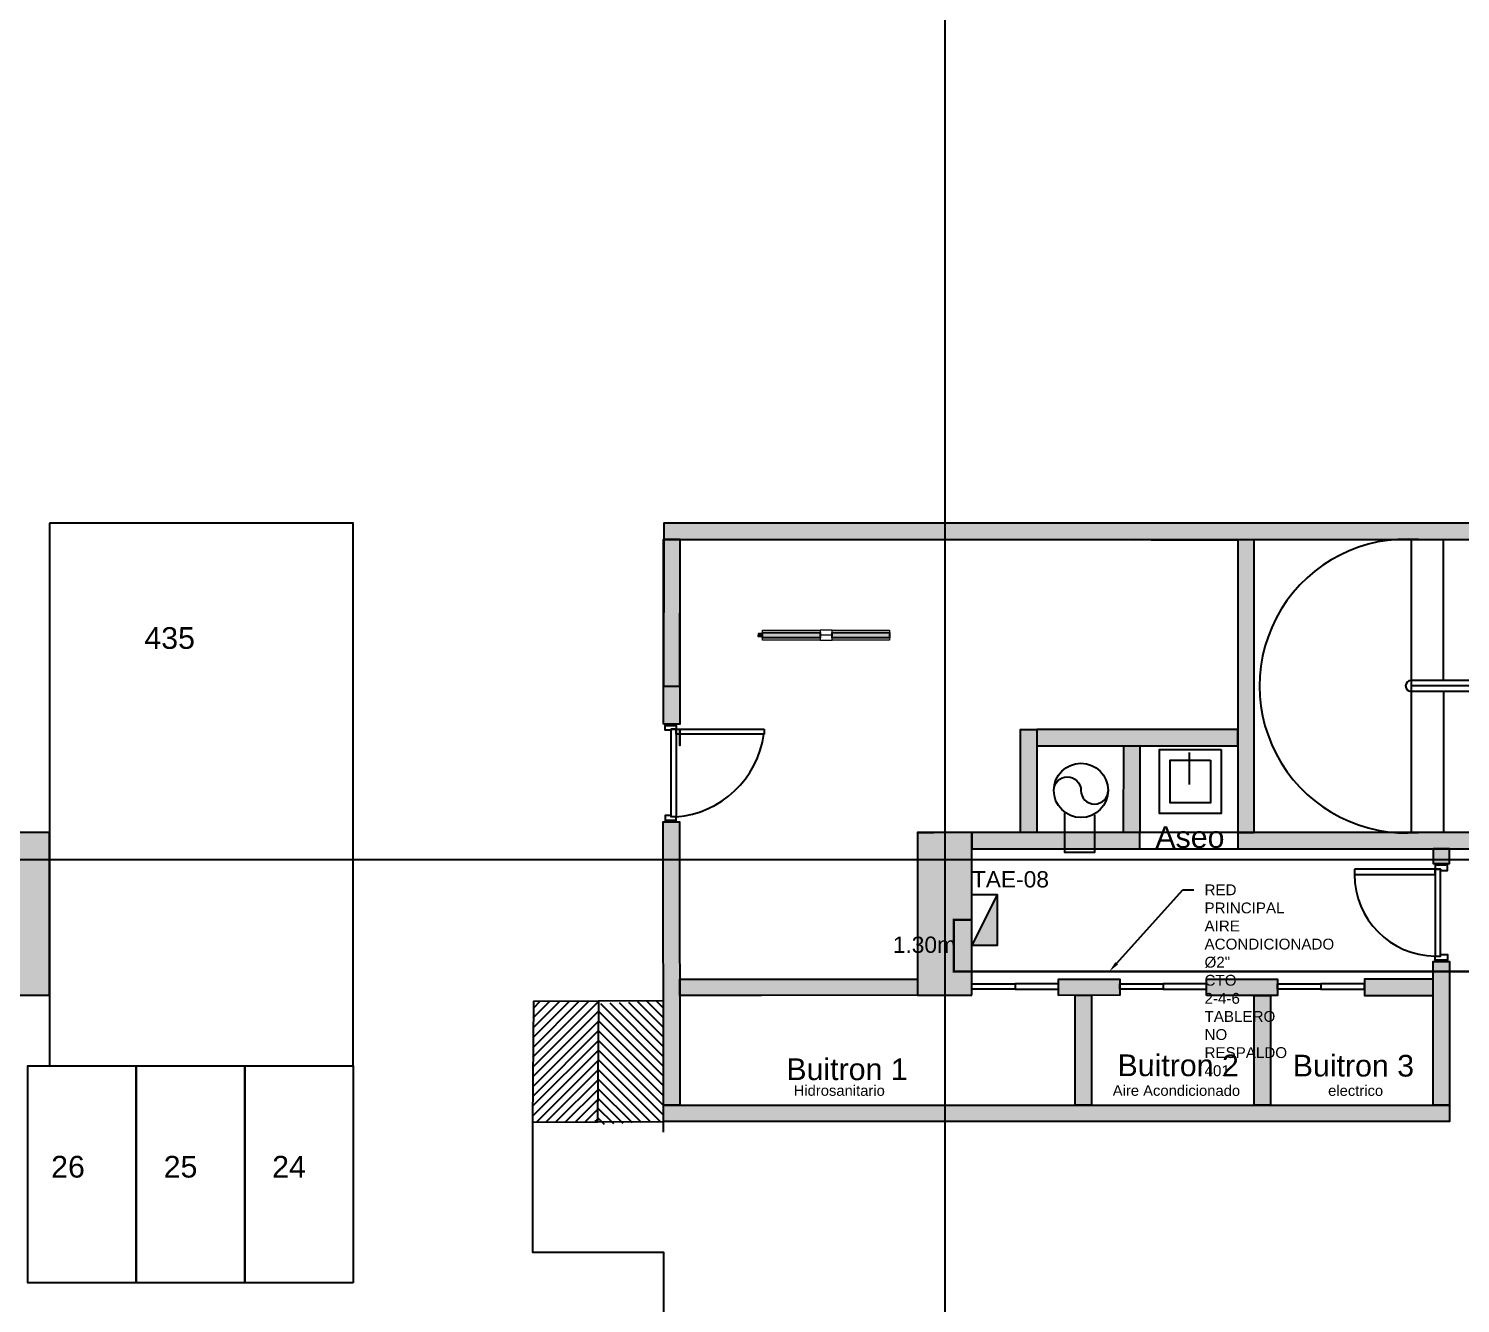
# Model space of a CAD drawing. Header units: metres. Extents: x -201 to 399, y -25 to 256.
# Drawn here: x 250.24 to 263.44, y 52.85 to 64.6 of the extents above; entities that cross this region are included whole.
import ezdxf
from ezdxf import colors
from ezdxf.entities.mleader import LeaderData, LeaderLine
from ezdxf.lldxf.tags import DXFTag
from ezdxf.math import Vec2, Vec3

# ---------------------------------------------------------------- set-up
doc = ezdxf.new("R2010")
doc.units = ezdxf.units.M
doc.linetypes.add('DASHED2', pattern=[9.525, 6.35, -3.175])
doc.linetypes.add('HIDDEN', pattern=[9.525, 6.35, -3.175])
doc.layers.add('-CN-GYD-ILUMINACIÓN', color=3, linetype='Continuous', lineweight=20)
doc.layers.add('TEXTOS', color=7, linetype='Continuous', lineweight=20)
for name, color, linetype in [('AIRE ACONDICIONADO', 50, 'Continuous'), ('GG_ILUMINACIÓN 18', 30, 'Continuous'), ('GG_PISO 4', 8, 'Continuous'), ('GG_PROYECCION', 9, 'DASHED2'), ('TB', 7, 'Continuous'), ('TEXTOS DE MEDIDAS', 7, 'Continuous')]:
    doc.layers.add(name, color=color, linetype=linetype)
doc.styles.get("Standard").update_dxf_attribs({"font": 'arial.ttf'})
tags = doc.linetypes.add('EMT_LINE', pattern='A,0.5,-0.2,["EMT",Standard,S=0.1,R=0,X=-0.1,Y=-0.05],-0.25', length=0.95).pattern_tags.tags
tags[6] = DXFTag(74, 10)
pattern_1 = [(270, (73.633, -1.35), (10.40324, -6.00631), [1.50158, -10.51105]), (360, (73.6335, -2.101), (10.40324, 6.00631), [0.75079, -20.05569]), (360, (73.6335, -2.289), (10.40324, 6.00631), [0.60063, -20.20584]), (360, (73.6335, -1.9134), (10.40324, 6.00631), [0.60063, -20.20584]), (330, (73.633, -2.477), (10.40324, 6.00631), [0.4805, -11.53212]), (30, (73.633, -1.726), (4e-09, 12.01262), [0.4805, -11.53212])]

# ---------------------------------------------------------------- blocks, each defined once
blk = doc.blocks.new('GG_HERMETICA')
h = blk.add_hatch()
h.set_pattern_fill('SWAMP', color=252, scale=0.472938, angle=270)
h.set_pattern_definition(pattern_1)
h.paths.add_polyline_path([(-20, -30), (-20, 17), (-550, 17), (-550, -30)])
h = blk.add_hatch()
h.set_pattern_fill('SWAMP', color=252, scale=0.472938, angle=270)
h.set_pattern_definition(pattern_1)
h.paths.add_polyline_path([(620, -30), (620, 17), (90, 17), (90, -30)])
at = {"layer": '-CN-GYD-ILUMINACIÓN', "color": 1, "extrusion": (0, 0, -1)}
for p, q in [((-550, -53), (-550, 40)), ((-550, 40), (-525, 40)), ((-525, 40), (-20, 40)), ((90, 40), (620, 40)), ((620, 40), (620, -53)), ((-20, -53), (-550, -53)), ((594, -53), (90, -53)), ((620, -53), (594, -53))]:
    blk.add_line(p, q, dxfattribs=at)
at = {"layer": '-CN-GYD-ILUMINACIÓN', "color": 1}
for p, q in [((90, 40), (-20, 40)), ((-20, 40), (-20, -53)), ((90, -53), (90, 40)), ((622, 6), (620, 6)), ((620, 6), (620, -6)), ((622, 10), (623, 11)), ((622, 8), (622, 10)), ((622, 7), (622, 8)), ((622, 5), (622, 7)), ((622, -6), (622, 6)), ((623, 4), (622, 5)), ((622, -3), (623, 1)), ((623, 11), (623, 11)), ((623, 11), (630, 11)), ((623, 1), (623, 4)), ((623, 1), (623, 1)), ((630, 11), (630, 6)), ((630, 6), (631, 6)), ((631, 6), (631, 9)), ((631, 9), (639, 9)), ((639, 9), (639, 6)), ((639, 6), (640, 6)), ((640, 10), (650, 10)), ((640, 6), (640, 10)), ((650, 10), (652, 8)), ((652, 8), (656, 8)), ((656, 8), (658, 8)), ((658, 8), (661, 5)), ((661, 5), (661, -6)), ((-20, -6), (90, -6)), ((620, -19), (620, -6)), ((622, -19), (620, -19)), ((622, -6), (622, -3)), ((622, -6), (622, -9)), ((622, -6), (622, -19)), ((622, -9), (623, -13)), ((623, -17), (622, -18)), ((622, -18), (622, -19)), ((622, -19), (622, -21)), ((622, -21), (622, -22)), ((622, -22), (623, -24)), ((623, -13), (623, -14)), ((623, -14), (623, -17)), ((623, -24), (623, -24)), ((623, -24), (630, -24)), ((630, -24), (630, -19)), ((630, -19), (631, -19)), ((631, -19), (631, -22)), ((631, -22), (639, -22)), ((639, -22), (639, -19)), ((639, -19), (640, -19)), ((640, -19), (640, -22)), ((640, -22), (650, -22)), ((650, -22), (652, -20)), ((652, -20), (656, -20)), ((656, -20), (658, -20)), ((658, -20), (661, -17)), ((661, -17), (661, -6))]:
    blk.add_line(p, q, dxfattribs=at)
for points in [[(623, 4), (630, 4)], [(623, 1), (630, 1)], [(629, 11), (629, 4), (629, 1), (629, -6)], [(630, 6), (630, -6)], [(631, 6), (631, -6)], [(639, 2), (631, 2)], [(639, 6), (639, -6)], [(640, 6), (640, -6)], [(640, 1), (650, 1), (650, 3), (640, 3)], [(650, 3), (652, 5)], [(650, 1), (652, -3)], [(652, 8), (652, -6)], [(-20, -53), (90, -53)], [(623, -14), (630, -14)], [(623, -17), (630, -17)], [(629, -24), (629, -17), (629, -14), (629, -6)], [(630, -19), (630, -6)], [(631, -19), (631, -6)], [(639, -15), (631, -15)], [(639, -19), (639, -6)], [(640, -19), (640, -6)], [(640, -14), (650, -14), (650, -15), (640, -15)], [(650, -14), (652, -10)], [(650, -15), (652, -17)], [(652, -20), (652, -6)]]:
    blk.add_lwpolyline(points, dxfattribs=at)
at = {"color": 1}
for points in [[(-20, 17), (-20, -30), (-550, -30), (-550, 17)], [(620, 17), (620, -30), (90, -30), (90, 17)]]:
    blk.add_lwpolyline(points, close=True, dxfattribs=at)
blk = doc.blocks.new('TB')
at = {"layer": 'TB'}
h = blk.add_hatch(color=256, dxfattribs=at)
h.dxf.hatch_style = 1
h.paths.add_polyline_path([(0.1564, 0), (-0.1564, 0.1562), (-0.1564, 0)])
blk.add_lwpolyline([(-0.1564, 0.1562), (0.1564, 0.1562), (0.1564, 0), (-0.1564, 0)], close=True, dxfattribs=at)
blk.add_lwpolyline([(0.1564, 0), (-0.1564, 0.1562)], dxfattribs=at)

msp = doc.modelspace()

# ---------------------------------------------------------------- hatches: boundary and pattern name
at = {"layer": 'GG_PISO 4', "ltscale": 0.03}
h = msp.add_hatch(color=256, dxfattribs=at)
h.dxf.hatch_style = 1
h.paths.add_polyline_path([(263.338, 54.681), (263.188, 54.681), (263.188, 56.006), (263.338, 56.006)])
h.paths.add_polyline_path([(263.188, 55.693), (263.188, 55.843), (262.554, 55.844), (262.554, 55.693)])
h.paths.add_polyline_path([(261.1, 55.693), (261.1, 55.843), (261.754, 55.844), (261.754, 55.693)])
h.paths.add_polyline_path([(261.689, 54.681), (261.539, 54.681), (261.539, 55.693), (261.689, 55.693)])
h.paths.add_polyline_path([(256.095, 54.681), (263.338, 54.681), (263.338, 54.531), (256.095, 54.531)])
h.paths.add_polyline_path([(260.04, 54.681), (259.89, 54.681), (259.89, 55.694), (260.04, 55.694)])
h.paths.add_polyline_path([(259.736, 55.693), (259.736, 55.843), (260.3, 55.844), (260.3, 55.694)])
h.paths.add_polyline_path([(256.245, 55.693), (256.245, 55.843), (258.436, 55.844), (258.436, 55.694), (256.997, 55.693), (256.996, 55.693), (256.846, 55.693), (256.847, 55.693)])
h.paths.add_polyline_path([(256.095, 54.681), (256.092, 57.294), (256.242, 57.294), (256.246, 54.681)])
h.paths.add_polyline_path([(256.244, 58.145), (256.244, 58.145), (256.244, 57.995), (256.244, 57.995)], flags=17)
h.paths.add_polyline_path([(258.436, 57.194), (258.586, 57.194)], flags=17)
h.paths.add_polyline_path([(275.029, 60.045), (256.097, 60.045), (256.097, 59.895), (260.439, 59.893), (260.439, 59.895), (260.588, 59.895), (260.588, 59.893), (261.387, 59.893), (261.387, 57.194), (261.387, 57.194), (261.387, 57.044), (263.188, 57.044), (263.188, 56.908), (263.338, 56.908), (263.338, 57.044), (265.039, 57.044), (265.039, 57.194), (261.537, 57.194), (261.537, 59.893), (275.029, 59.895)])
h.paths.add_polyline_path([(256.097, 59.895), (256.094, 58.544), (256.244, 58.544), (256.247, 59.895)])
h.paths.add_polyline_path([(256.094, 58.194), (256.094, 58.544), (256.244, 58.544), (256.244, 58.194)])
h.paths.add_polyline_path([(256.897, 51.129), (256.924, 50.979), (256.245, 50.979), (256.245, 48.784), (256.095, 48.784), (256.095, 51.129)])
h.paths.add_polyline_path([(259.434, 51.129), (259.462, 50.979), (257.899, 50.979), (257.927, 51.129)])
h.paths.add_polyline_path([(261.651, 51.129), (261.679, 50.979), (260.436, 50.979), (260.464, 51.129)])
edge = h.paths.add_edge_path()
edge.add_line((260.989, 48.784), (261.139, 48.784))
edge.add_line((261.139, 48.784), (261.139, 50.979))
edge.add_line((261.139, 50.979), (260.989, 50.979))
h.paths.add_polyline_path([(262.691, 51.129), (262.664, 50.979), (263.288, 50.979), (263.288, 48.784), (263.438, 48.784), (263.438, 51.129)])
h.paths.add_polyline_path([(256.095, 48.634), (263.438, 48.634), (263.438, 48.784), (256.095, 48.784)])
h.paths.add_polyline_path([(267.993, 55.393), (267.993, 55.543), (266.084, 55.543), (266.084, 55.393)])
h.paths.add_polyline_path([(266.084, 54.681), (266.284, 54.68), (266.284, 55.393), (266.434, 55.393), (266.434, 54.53), (265.934, 54.531), (265.934, 55.543), (266.084, 55.543)])
h.paths.add_polyline_path([(267.843, 55.543), (267.843, 59.895), (267.993, 59.895), (267.993, 55.543)])
h.paths.add_polyline_path([(269.382, 56.778), (267.993, 56.778), (267.993, 56.928), (269.382, 56.928)])
h.paths.add_polyline_path([(269.232, 57.694), (269.232, 56.928), (269.382, 56.928), (269.382, 57.694)], flags=17)
h.paths.add_polyline_path([(270.682, 59.894), (270.682, 57.194), (270.832, 57.194), (270.832, 59.894)], flags=17)
h.paths.add_polyline_path([(269.998, 58.39), (267.993, 58.39), (267.993, 58.54), (269.998, 58.54)], flags=17)
h.paths.add_polyline_path([(277.532, 102.894), (277.382, 102.894), (277.383, 60.045), (275.029, 60.045), (275.029, 59.895), (277.383, 59.895), (277.382, 49.169), (277.532, 49.169)])
h.paths.add_polyline_path([(237.488, 102.894), (237.488, 103.044), (232.651, 103.044), (232.651, 102.894)])
at = {"layer": 'GG_PISO 4'}
h = msp.add_hatch(color=256, dxfattribs=at)
h.paths.add_polyline_path([(235.235, 102.496), (235.235, 102.996), (234.536, 102.996), (234.536, 102.496)])
h.paths.add_polyline_path([(277.532, 102.496), (277.532, 102.996), (276.831, 102.996), (276.831, 102.496)])
h.paths.add_polyline_path([(270.833, 102.496), (270.833, 102.996), (270.133, 102.996), (270.133, 102.496)])
h.paths.add_polyline_path([(250.436, 101.496), (249.936, 101.496), (249.936, 102.996), (250.436, 102.996)])
h.paths.add_polyline_path([(242.936, 101.496), (242.436, 101.496), (242.436, 102.996), (242.936, 102.996)])
h.paths.add_polyline_path([(266.434, 101.496), (265.934, 101.496), (265.934, 102.996), (266.434, 102.996)])
h.paths.add_polyline_path([(258.936, 101.496), (258.436, 101.496), (258.436, 102.996), (258.936, 102.996)])
h.paths.add_polyline_path([(235.036, 92.421), (235.035, 93.021), (234.536, 93.021), (234.537, 92.421)])
h.paths.add_polyline_path([(277.532, 92.421), (277.532, 93.021), (277.032, 93.021), (277.032, 92.421)])
h.paths.add_polyline_path([(270.732, 92.471), (270.732, 92.971), (270.032, 92.971), (270.032, 92.471)])
h.paths.add_polyline_path([(266.934, 92.971), (266.934, 92.471), (265.434, 92.471), (265.434, 92.971)])
h.paths.add_polyline_path([(250.936, 92.971), (250.936, 92.471), (249.436, 92.471), (249.436, 92.971)])
h.paths.add_polyline_path([(257.936, 92.971), (257.936, 92.471), (259.436, 92.471), (259.436, 92.971)])
h.paths.add_polyline_path([(241.936, 92.971), (241.936, 92.471), (243.436, 92.471), (243.436, 92.971)])
h.paths.add_polyline_path([(235.036, 84.421), (235.036, 85.021), (234.537, 85.021), (234.537, 84.421)])
h.paths.add_polyline_path([(277.532, 84.421), (277.532, 85.021), (277.032, 85.021), (277.032, 84.421)])
h.paths.add_polyline_path([(270.732, 84.471), (270.732, 84.971), (270.132, 84.971), (270.132, 84.471)])
h.paths.add_polyline_path([(266.934, 84.971), (266.934, 84.471), (265.434, 84.471), (265.434, 84.971)])
h.paths.add_polyline_path([(250.936, 84.971), (250.936, 84.471), (249.436, 84.471), (249.436, 84.971)])
h.paths.add_polyline_path([(257.936, 84.971), (257.936, 84.471), (259.436, 84.471), (259.436, 84.971)])
h.paths.add_polyline_path([(241.936, 84.971), (241.936, 84.471), (243.436, 84.471), (243.436, 84.971)])
h.paths.add_polyline_path([(235.039, 74.321), (235.035, 74.921), (234.536, 74.921), (234.54, 74.321)])
h.paths.add_polyline_path([(277.532, 74.321), (277.532, 74.921), (277.032, 74.921), (277.032, 74.321)])
h.paths.add_polyline_path([(270.732, 74.371), (270.732, 74.871), (270.132, 74.871), (270.132, 74.371)])
h.paths.add_polyline_path([(266.934, 74.871), (266.934, 74.371), (265.434, 74.371), (265.434, 74.871)])
h.paths.add_polyline_path([(250.936, 74.871), (250.936, 74.371), (249.436, 74.371), (249.436, 74.871)])
h.paths.add_polyline_path([(257.936, 74.871), (257.936, 74.371), (259.436, 74.371), (259.436, 74.871)])
h.paths.add_polyline_path([(241.936, 74.871), (241.936, 74.371), (243.436, 74.371), (243.436, 74.871)])
h.paths.add_polyline_path([(277.533, 66.325), (277.532, 66.921), (277.031, 66.921), (277.032, 66.325)])
h.paths.add_polyline_path([(270.832, 66.371), (270.832, 66.871), (270.133, 66.871), (270.133, 66.371)])
h.paths.add_polyline_path([(235.235, 66.371), (235.235, 66.871), (234.536, 66.871), (234.536, 66.371)])
h.paths.add_polyline_path([(266.934, 66.871), (266.934, 66.371), (265.434, 66.371), (265.434, 66.871)])
h.paths.add_polyline_path([(250.936, 66.871), (250.936, 66.371), (249.436, 66.371), (249.436, 66.871)])
h.paths.add_polyline_path([(257.936, 66.871), (257.936, 66.371), (259.436, 66.371), (259.436, 66.871)])
h.paths.add_polyline_path([(241.936, 66.871), (241.936, 66.371), (243.436, 66.371), (243.436, 66.871)])
h.paths.add_polyline_path([(277.528, 56.646), (277.533, 57.246), (277.032, 57.246), (277.027, 56.646)])
h.paths.add_polyline_path([(270.832, 56.696), (270.832, 57.196), (270.133, 57.196), (270.133, 56.696)])
h.paths.add_polyline_path([(258.936, 55.696), (258.936, 57.196), (258.436, 57.196), (258.436, 55.696)])
h.paths.add_polyline_path([(235.235, 56.696), (235.235, 57.196), (234.536, 57.196), (234.536, 56.696)])
h.paths.add_polyline_path([(265.039, 57.196), (266.539, 57.196), (266.539, 56.696), (265.039, 56.696)])
h.paths.add_polyline_path([(242.936, 55.696), (242.936, 57.196), (242.436, 57.196), (242.436, 55.696)])
h.paths.add_polyline_path([(250.436, 55.696), (250.436, 57.196), (249.936, 57.196), (249.936, 55.696)])
h.paths.add_polyline_path([(277.532, 48.671), (277.532, 49.171), (276.832, 49.171), (276.832, 48.671)])
h.paths.add_polyline_path([(270.932, 48.671), (270.932, 49.171), (270.232, 49.171), (270.232, 48.671)])
h.paths.add_polyline_path([(235.236, 48.671), (235.236, 49.171), (234.536, 49.171), (234.536, 48.671)])
h.paths.add_polyline_path([(265.934, 48.671), (265.934, 51.071), (266.434, 51.071), (266.434, 48.671)])
h.paths.add_polyline_path([(258.436, 51.071), (258.436, 48.671), (258.936, 48.671), (258.936, 51.071)])
h.paths.add_polyline_path([(249.936, 51.071), (249.936, 48.671), (250.436, 48.671), (250.436, 51.071)])
h.paths.add_polyline_path([(242.936, 51.071), (242.936, 48.671), (242.436, 48.671), (242.436, 51.071)])
at = {"layer": 'GG_PISO 4', "ltscale": 0.03}
h = msp.add_hatch(color=256, dxfattribs=at)
h.dxf.hatch_style = 1
h.paths.add_polyline_path([(261.387, 58.143), (259.536, 58.144), (259.536, 57.994), (261.387, 57.993)])
h.paths.add_polyline_path([(259.536, 58.144), (259.535, 57.194), (260.336, 57.194), (260.336, 57.994), (260.486, 57.99), (260.486, 57.044), (258.936, 57.044), (258.936, 57.194), (259.386, 57.194), (259.386, 58.144)])
at = {"layer": 'GG_PISO 4'}
h = msp.add_hatch(dxfattribs=at)
h.set_pattern_fill('ANSI31', color=256, scale=0.02, style=0)
h.set_pattern_definition([(45, (370.62271, 3459.96282), (-0.0449012806, 0.0449012806), [])])
h.paths.add_polyline_path([(255.496, 55.642), (254.896, 55.642), (254.887, 54.529), (255.486, 54.53)])
h = msp.add_hatch(dxfattribs=at)
h.set_pattern_fill('ANSI31', color=256, scale=0.02, angle=90, style=0)
h.set_pattern_definition([(135, (370.463764, 3459.40289), (-0.0449012806, -0.0449012806), [])])
h.paths.add_polyline_path([(255.496, 55.615), (256.095, 55.644), (256.095, 54.532), (255.486, 54.501)])

# ---------------------------------------------------------------- linework, layer by layer
at = {"layer": 'AIRE ACONDICIONADO', "linetype": 'EMT_LINE', "ltscale": 20, "const_width": 0.02}
msp.add_lwpolyline([(258.936, 56.389), (258.77, 56.389), (258.77, 55.914), (265.708, 55.914)], dxfattribs=at)
at = {"layer": 'GG_PISO 4'}
for p, q in [((258.686, 105.264), (258.686, 45.704)), ((262.984, 59.895), (262.984, 57.195)), ((263.284, 58.595), (263.284, 59.895)), ((265.984, 58.595), (262.984, 58.595)), ((265.984, 58.545), (262.984, 58.545)), ((265.984, 58.495), (262.984, 58.495)), ((263.284, 58.495), (263.284, 57.195)), ((260.939, 57.933), (260.939, 57.636)), ((233.366, 56.944), (272.625, 56.944)), ((255.496, 55.64), (255.487, 54.527))]:
    msp.add_line(p, q, dxfattribs=at)
for points in [[(250.436, 60.044), (250.436, 55.043), (253.235, 55.044), (253.235, 60.044)], [(275.029, 60.045), (256.097, 60.045), (256.097, 59.895), (275.029, 59.895)], [(275.029, 60.045), (256.097, 60.045), (256.097, 59.895), (260.439, 59.893), (260.439, 59.895), (260.588, 59.895), (260.588, 59.893), (261.387, 59.893), (261.387, 57.194), (258.936, 57.194), (258.936, 57.044), (263.188, 57.044), (263.188, 56.908), (263.338, 56.908), (263.338, 57.044), (265.039, 57.044), (265.039, 57.194), (261.537, 57.194), (261.537, 59.893), (275.029, 59.895)], [(256.094, 58.194), (256.094, 59.895), (256.244, 59.895), (256.244, 58.194)], [(256.097, 59.895), (256.094, 58.544), (256.244, 58.544), (256.247, 59.895)], [(261.387, 59.893), (261.387, 57.194), (261.537, 57.194), (261.537, 59.893)], [(256.094, 58.194), (256.094, 58.544), (256.244, 58.544), (256.244, 58.194)], [(256.166, 58.148), (256.212, 58.148), (256.212, 57.339), (256.166, 57.339)], [(256.166, 58.148), (256.212, 58.148), (256.212, 57.339), (256.166, 57.339)], [(256.244, 58.145), (256.244, 58.145), (256.244, 57.995), (256.244, 57.995)], [(259.536, 58.144), (259.535, 57.194), (259.385, 57.194), (259.386, 58.144)], [(261.387, 58.143), (259.536, 58.144), (259.536, 57.994), (261.387, 57.993)], [(260.486, 57.994), (260.485, 57.194), (260.335, 57.194), (260.336, 57.994)], [(261.233, 57.958), (261.233, 57.369), (260.666, 57.369), (260.666, 57.958)], [(261.136, 57.861), (261.136, 57.467), (260.763, 57.467), (260.763, 57.861)], [(256.095, 54.681), (256.092, 57.294), (256.242, 57.294), (256.246, 54.681)], [(256.095, 54.681), (256.092, 57.294), (256.242, 57.294), (256.246, 54.681)], [(250.436, 55.694), (250.436, 57.194), (249.936, 57.194), (249.936, 55.694)], [(258.936, 55.694), (258.936, 57.194), (258.436, 57.194), (258.436, 55.694)], [(258.436, 57.194), (258.586, 57.194)], [(260.486, 57.194), (258.936, 57.194), (258.936, 57.044), (260.486, 57.044)], [(265.884, 57.194), (261.387, 57.194), (261.387, 57.044), (265.884, 57.044)], [(263.338, 56.908), (263.338, 57.044), (263.188, 57.044), (263.188, 56.908)], [(263.257, 56.857), (263.207, 56.857), (263.207, 56.056), (263.257, 56.056)], [(263.338, 54.681), (263.188, 54.681), (263.188, 56.006), (263.338, 56.006)], [(263.338, 54.681), (263.188, 54.681), (263.188, 56.006), (263.338, 56.006)], [(256.245, 55.693), (256.245, 55.843), (258.436, 55.844), (258.436, 55.694)], [(256.245, 55.693), (256.245, 55.843), (258.436, 55.844), (258.436, 55.694), (256.997, 55.693), (256.996, 55.693), (256.846, 55.693), (256.847, 55.693)], [(259.736, 55.693), (259.736, 55.843), (260.3, 55.844), (260.3, 55.694)], [(259.736, 55.693), (259.736, 55.843), (260.3, 55.844), (260.3, 55.694)], [(261.1, 55.693), (261.1, 55.843), (261.754, 55.844), (261.754, 55.693)], [(261.1, 55.693), (261.1, 55.843), (261.754, 55.844), (261.754, 55.693)], [(263.188, 55.693), (263.188, 55.843), (262.554, 55.844), (262.554, 55.693)], [(263.188, 55.693), (263.188, 55.843), (262.554, 55.844), (262.554, 55.693)], [(259.336, 55.8), (259.336, 55.749), (258.936, 55.749), (258.936, 55.8)], [(259.336, 55.8), (259.336, 55.749), (259.736, 55.749), (259.736, 55.8)], [(260.04, 54.681), (259.89, 54.681), (259.89, 55.694), (260.04, 55.694)], [(260.04, 54.681), (259.89, 54.681), (259.89, 55.694), (260.04, 55.694)], [(260.7, 55.8), (260.7, 55.749), (260.3, 55.749), (260.3, 55.8)], [(260.7, 55.8), (260.7, 55.749), (261.1, 55.749), (261.1, 55.8)], [(261.689, 54.681), (261.539, 54.681), (261.539, 55.693), (261.689, 55.693)], [(261.689, 54.681), (261.539, 54.681), (261.539, 55.693), (261.689, 55.693)], [(262.154, 55.8), (262.154, 55.749), (261.754, 55.749), (261.754, 55.8)], [(262.154, 55.8), (262.154, 55.749), (262.554, 55.749), (262.554, 55.8)], [(256.095, 55.644), (254.896, 55.637), (254.887, 54.524), (256.095, 54.531)], [(251.235, 53.044), (250.235, 53.044), (250.235, 55.044), (251.235, 55.044)], [(252.235, 53.044), (251.235, 53.044), (251.235, 55.044), (252.235, 55.044)], [(253.235, 53.044), (252.235, 53.044), (252.235, 55.044), (253.235, 55.044)], [(256.095, 54.681), (263.338, 54.681), (263.338, 54.531), (256.095, 54.531)], [(256.095, 54.681), (263.338, 54.681), (263.338, 54.531), (256.095, 54.531)]]:
    msp.add_lwpolyline(points, close=True, dxfattribs=at)
for points in [[(256.2, 58.194), (256.2, 58.182), (256.122, 58.182), (256.122, 58.194)], [(256.2, 58.194), (256.2, 58.182), (256.122, 58.182), (256.122, 58.194)], [(256.166, 58.137), (256.111, 58.137), (256.111, 58.182), (256.212, 58.182), (256.212, 58.148), (256.166, 58.148), (256.166, 58.137)], [(256.166, 58.137), (256.111, 58.137), (256.111, 58.182), (256.212, 58.182), (256.212, 58.148), (256.166, 58.148), (256.166, 58.137)], [(256.166, 57.351), (256.111, 57.351), (256.111, 57.305), (256.212, 57.305), (256.212, 57.339), (256.166, 57.339), (256.166, 57.351)], [(256.166, 57.351), (256.111, 57.351), (256.111, 57.305), (256.212, 57.305), (256.212, 57.339), (256.166, 57.339), (256.166, 57.351)], [(256.2, 57.294), (256.2, 57.305), (256.122, 57.305), (256.122, 57.294)], [(256.2, 57.294), (256.2, 57.305), (256.122, 57.305), (256.122, 57.294)], [(260.066, 57.356), (260.066, 57.009), (259.792, 57.009), (259.792, 57.372)], [(263.257, 56.845), (263.319, 56.845), (263.319, 56.895), (263.207, 56.895), (263.207, 56.857), (263.257, 56.857), (263.257, 56.845)], [(263.219, 56.908), (263.219, 56.895), (263.306, 56.895), (263.306, 56.908)], [(263.257, 56.069), (263.319, 56.069), (263.319, 56.018), (263.207, 56.018), (263.207, 56.056), (263.257, 56.056), (263.257, 56.069)], [(263.219, 56.006), (263.219, 56.018), (263.306, 56.018), (263.306, 56.006)], [(254.887, 54.524), (254.887, 53.327), (256.095, 53.327), (256.095, 51.129)]]:
    msp.add_lwpolyline(points, dxfattribs=at)
at = {"layer": 'GG_PISO 4', "linetype": 'HIDDEN'}
for points in [[(256.212, 58.102), (256.212, 58.148), (257.021, 58.148), (257.021, 58.102)], [(256.212, 58.102), (256.212, 58.148), (257.021, 58.148), (257.021, 58.102)], [(263.207, 56.807), (263.207, 56.857), (262.462, 56.857), (262.462, 56.807)]]:
    msp.add_lwpolyline(points, close=True, dxfattribs=at)
at = {"layer": 'GG_PISO 4', "ltscale": 0.1}
msp.add_lwpolyline([(259.692, 57.582, -1), (259.942, 57.582, 1), (260.192, 57.582)], format="xyb", dxfattribs=at)
msp.add_circle((259.942, 57.582), 0.25, dxfattribs=at)
at = {"layer": 'GG_PISO 4'}
for centre, radius, start, end in [((262.942, 58.544), 1.354, 85.3087, 274.6913), ((262.984, 58.545), 0.05, 90, 270), ((256.141, 58.224), 0.888, 274.5686, 352.1055), ((256.141, 58.224), 0.888, 274.5686, 352.1055), ((263.213, 56.807), 0.751, 180.044, 269.4867)]:
    msp.add_arc(centre, radius, start, end, dxfattribs=at)
at = {"layer": 'GG_PROYECCION', "ltscale": 0.3}
msp.add_lwpolyline([(256.095, 54.431), (256.094, 54.531)], dxfattribs=at)

# ---------------------------------------------------------------- block references
at = {"layer": 'GG_ILUMINACIÓN 18', "xscale": 0.001, "yscale": 0.001, "zscale": 0.001, "rotation": 180}
msp.add_blockref('GG_HERMETICA', (257.628, 59.007), dxfattribs=at)
at = {"layer": 'TB', "xscale": 1.5, "yscale": 1.5, "zscale": 1.5, "rotation": 90}
msp.add_blockref('TB', (259.171, 56.389), dxfattribs=at)

# ---------------------------------------------------------------- texts
at = {"layer": 'GG_PISO 4'}
for s, height, rotation, p in [('Aseo', 0.2, 0.0669, (260.628, 57.052)), ('Buitron 2', 0.2, 359.9331, (260.279, 54.949)), ('Buitron 1', 0.2, 359.9331, (257.227, 54.913)), ('Buitron 3 ', 0.2, 359.9331, (261.894, 54.946)), ('Hidrosanitario', 0.09752, 359.9331, (257.294, 54.768)), ('Aire Acondicionado', 0.09752, 359.9331, (260.235, 54.768)), ('electrico', 0.0975, 359.9331, (262.22, 54.767))]:
    msp.add_text(s, height=height, rotation=rotation, dxfattribs=at).set_placement(p)
at = {"layer": 'GG_PISO 4', "char_height": 0.2, "attachment_point": 1, "rotation": 360}
for s, width, insert in [('435', 2.00679, (251.31, 59.087)), ('26', 0.89145, (250.451, 54.214)), ('25', 0.89145, (251.488, 54.214)), ('24', 0.89145, (252.488, 54.214))]:
    msp.add_mtext_dynamic_manual_height_columns(s, width=width, gutter_width=5, heights=[0], dxfattribs=dict(at, insert=insert))
at = {"layer": 'TEXTOS DE MEDIDAS', "char_height": 0.15, "width": 0.57039, "attachment_point": 1}
for s, insert in [('\\A1;TAE-08', (258.937, 56.838)), ('\\A1;1.30m', (258.208, 56.235))]:
    msp.add_mtext(s, dxfattribs=dict(at, insert=insert))

# ---------------------------------------------------------------- leaders
at = {"layer": 'TEXTOS'}
ml = msp.add_multileader_mtext('Standard', dxfattribs=at)
ml.set_content('RED PRINCIPAL \\PAIRE ACONDICIONADO {\\A1;Ø2"\\PCTO 2-4-6 TABLERO NO RESPALDO 401}', color=256)
ml.set_leader_properties()
ml.build(insert=Vec2(0, 0))
ml.multileader.update_dxf_attribs({"dogleg_length": 1, "arrow_head_size": 0.1, "scale": 0.1})
ctx = ml.context
ctx.base_point, ctx.scale, ctx.char_height, ctx.arrow_head_size, ctx.landing_gap_size, ctx.plane_origin = Vec3(260.981, 56.665), 0.1, 0.1, 0.1, 0.1, Vec3(263.43, 112.973)
notes = []
notes.append((ctx, [(0, (1, 1, 0), (260.881, 56.665), (1, 0), 0.1, [(0, [(260.204, 55.914)], 0, [])])]))
ctx.mtext.insert, ctx.mtext.width, ctx.mtext.flow_direction = Vec3(261.081, 56.716), 2.64602, 5
for ctx, leaders in notes:
    for number, flags, end, landing, length, lines in leaders:
        leader = LeaderData()
        leader.index, (leader.has_last_leader_line, leader.has_dogleg_vector, leader.attachment_direction) = number, flags
        leader.last_leader_point, leader.dogleg_vector, leader.dogleg_length = Vec3(end), Vec3(landing), length
        for number, points, colour, breaks in lines:
            line = LeaderLine()
            line.index, line.vertices, line.color, line.breaks = number, Vec3.list(points), colors.encode_raw_color(colour), breaks
            leader.lines.append(line)
        ctx.leaders.append(leader)

doc.saveas('drawing.dxf')
